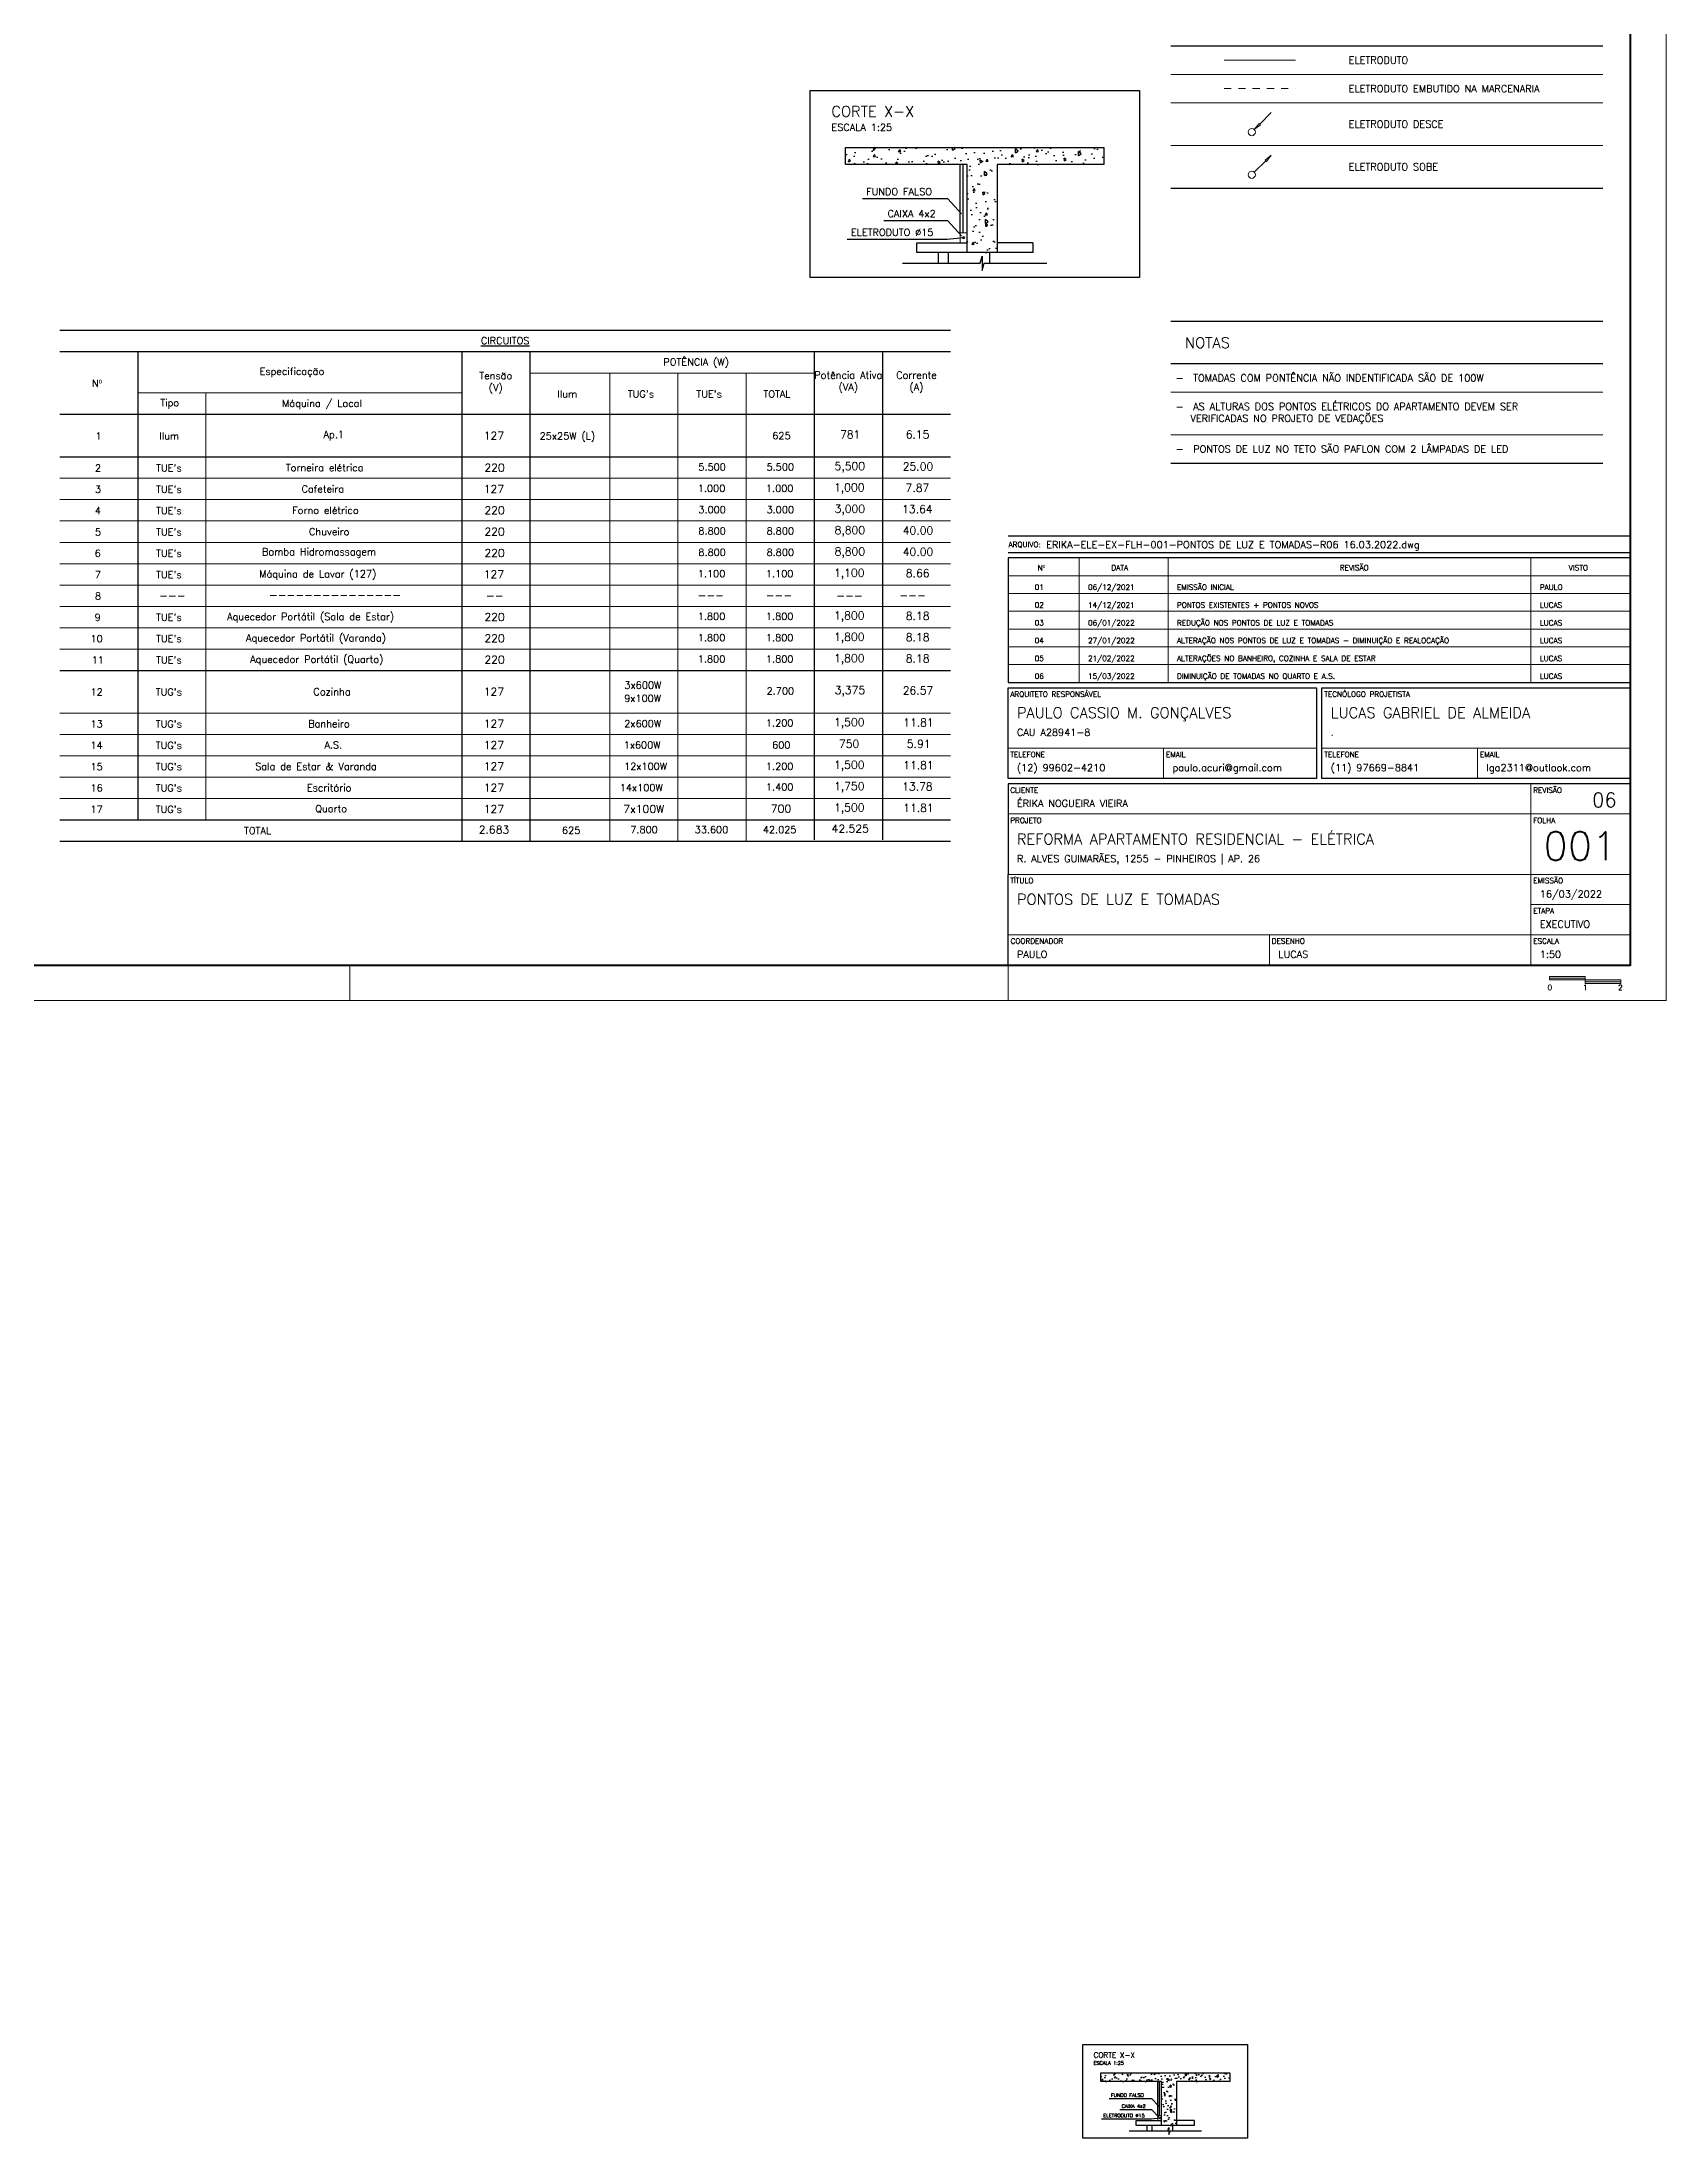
# Model space of a CAD drawing. Extents: x 0 to 175, y -16 to 63.
# Drawn here: x 19.22 to 42.05, y -15.99 to 13.48 of the extents above; entities that cross this region are included whole.
import ezdxf
from ezdxf.enums import TextEntityAlignment as Align

# ---------------------------------------------------------------- set-up
doc = ezdxf.new("R2010")
doc.units = 0
doc.header["$LTSCALE"] = 0.5
doc.header["$MEASUREMENT"] = 0
doc.linetypes.add('HIDDEN2', pattern=[0.1875, 0.125, -0.0625])
for name, color, linetype in [('02', 2, 'CONTINUOUS'), ('AUX00', 7, 'CONTINUOUS'), ('AUX01', 1, 'CONTINUOUS'), ('CARIMBO', 7, 'CONTINUOUS'), ('HATCH', 3, 'CONTINUOUS'), ('LOGO', 7, 'CONTINUOUS'), ('MARGEM', 1, 'CONTINUOUS')]:
    doc.layers.add(name, color=color, linetype=linetype)
for name, color, linetype, lineweight in [('CORTE', 4, 'CONTINUOUS', 30), ('COT01', 1, 'CONTINUOUS', 9), ('ELE01 - ELETROD', 40, 'CONTINUOUS', 20), ('ELV01 - CAIXA 4x2', 90, 'CONTINUOUS', 20), ('TXT01', 7, 'CONTINUOUS', 9), ('TXT02', 2, 'CONTINUOUS', 20), ('TXT05', 4, 'CONTINUOUS', 30), ('TXT07', 6, 'CONTINUOUS', 50)]:
    doc.layers.add(name, color=color, linetype=linetype, lineweight=lineweight)
doc.styles.add('ROMANS', font='romans.shx')
doc.styles.add('SANSSERIF', font='sanss___.ttf')
doc.styles.add('SIMPLEX', font='SIMPLEX')
doc.styles.get("Standard").update_dxf_attribs({"font": 'romans.shx'})

# ---------------------------------------------------------------- blocks, each defined once
blk = doc.blocks.new('MAR-A1')
at = {"layer": 'LOGO', "lineweight": 20}
h = blk.add_hatch(color=2, dxfattribs=at)
h.paths.add_polyline_path([(-1.273, -0.419), (-1.273, -0.369), (-2.273, -0.369), (-2.273, -0.419)])
h.paths.add_polyline_path([(-0.273, -0.469), (-0.273, -0.419), (-1.273, -0.419), (-1.273, -0.469)])
at = {"layer": 'LOGO', "color": 2, "lineweight": 20}
for p, q in [((-1.273, -0.319), (-2.273, -0.319)), ((-2.273, -0.319), (-2.273, -0.419)), ((-2.273, -0.369), (-1.273, -0.369)), ((-2.273, -0.419), (-1.273, -0.419)), ((-1.273, -0.419), (-1.273, -0.319)), ((-0.273, -0.419), (-1.273, -0.419)), ((-1.273, -0.419), (-1.273, -0.519)), ((-1.273, -0.469), (-0.273, -0.469)), ((-1.273, -0.519), (-0.273, -0.519)), ((-0.273, -0.519), (-0.273, -0.419))]:
    blk.add_line(p, q, dxfattribs=at)
at = {"layer": 'MARGEM', "color": 2, "lineweight": 20}
for p, q in [((-36, 0), (-36, -1)), ((-17.5, 0), (-17.5, -1))]:
    blk.add_line(p, q, dxfattribs=at)
blk.add_lwpolyline([(-83.1, 58.4), (-83.1, -1), (1, -1), (1, 58.4)], close=True, dxfattribs=at)
at = {"layer": 'MARGEM', "color": 6, "lineweight": 50}
blk.add_lwpolyline([(-80.6, 0), (0, 0), (0, 57.4), (-80.6, 57.4)], close=True, dxfattribs=at)
at = {"layer": 'LOGO', "color": 2, "lineweight": 20, "style": 'ROMANS'}
for s, p in [('0', (-2.333, -0.706)), ('1', (-1.339, -0.706)), ('2', (-0.35, -0.706))]:
    blk.add_text(s, height=0.15, dxfattribs=at).set_placement(p)
blk = doc.blocks.new('CARIMBO-1')
at = {"layer": 'TXT01', "lineweight": 9}
for p, q in [((-6.5, 5.725), (-6.5, 3.975)), ((-1.4, 3.975), (-1.4, 5.725)), ((-8.75, 5.225), (0, 5.225)), ((-8.75, 4.975), (0, 4.975)), ((-8.75, 4.725), (0, 4.725)), ((-8.75, 4.475), (0, 4.475)), ((-8.75, 4.225), (0, 4.225)), ((-8.75, 3.05), (-4.413, 3.05)), ((-4.338, 3.05), (0, 3.05)), ((-1.4, 2.55), (-1.4, 1.275)), ((-8.75, 2.125), (0, 2.125)), ((-1.4, 1.275), (-1.4, 0)), ((-1.4, 0.85), (0, 0.85)), ((-8.75, 0.425), (0, 0.425)), ((-5.075, 0.425), (-5.075, 0))]:
    blk.add_line(p, q, dxfattribs=at)
for points in [[(-6.563, 3.05), (-6.563, 2.625)], [(-2.15, 3.05), (-2.15, 2.625)], [(-8.75, 1.275), (0, 1.275)]]:
    blk.add_lwpolyline(points, dxfattribs=at)
at = {"layer": 'TXT02', "lineweight": 9}
for p, q in [((-7.75, 5.725), (-7.75, 3.975)), ((-8.75, 5.475), (0, 5.475))]:
    blk.add_line(p, q, dxfattribs=at)
at = {"layer": 'TXT05', "color": 4}
blk.add_line((-8.75, 6.035), (0, 6.035), dxfattribs=at)
for points in [[(-8.75, 5.8), (0, 5.8)], [(0, 1.275), (0, 2.55), (-8.75, 2.55), (-8.75, 1.275)], [(0, 1.275), (0, 0), (-8.75, 0), (-8.75, 1.275)]]:
    blk.add_lwpolyline(points, dxfattribs=at)
for points in [[(-8.75, 3.975), (0, 3.975), (0, 5.725), (-8.75, 5.725)], [(-8.75, 3.9), (-4.413, 3.9), (-4.413, 2.625), (-8.75, 2.625)], [(-4.338, 3.9), (0, 3.9), (0, 2.625), (-4.338, 2.625)]]:
    blk.add_lwpolyline(points, close=True, dxfattribs=at)
at = {"layer": 'LOGO', "color": 2, "lineweight": 20, "style": 'SANSSERIF'}
blk.add_text('.', height=0.1, dxfattribs=at).set_placement((-4.213, 3.222))
at = {"layer": 'LOGO', "color": 4, "lineweight": 30, "style": 'ROMANS', "flags": 8}
blk.add_attdef('NOME_CLIENTE', (-8.625, 2.225), '', height=0.1, dxfattribs=at)
at = {"layer": 'TXT02', "color": 2, "lineweight": 20, "style": 'ROMANS'}
for s, p in [('ARQUIVO:', (-8.742, 5.875)), ('Nº', (-8.333, 5.55)), ('DATA', (-7.297, 5.55)), ('REVISÃO', (-4.086, 5.55)), ('VISTO', (-0.868, 5.55)), ('REVISÃO', (-1.368, 2.422)), ('FOLHA', (-1.368, 1.997)), ('TÍTULO', (-8.718, 1.15)), ('EMISSÃO', (-1.368, 1.15)), ('ETAPA', (-1.368, 0.725)), ('COORDENADOR', (-8.714, 0.3)), ('DESENHO', (-5.043, 0.3)), ('ESCALA', (-1.368, 0.3))]:
    blk.add_text(s, height=0.075, dxfattribs=at).set_placement(p)
at = {"layer": 'TXT02', "style": 'ROMANS'}
for s, height, p in [('CAU A28941-8 ', 0.1, (-8.625, 3.222)), ('TELEFONE', 0.075, (-8.718, 2.922)), ('EMAIL', 0.075, (-6.53, 2.922)), ('TELEFONE', 0.075, (-4.305, 2.922)), ('EMAIL', 0.075, (-2.118, 2.922)), ('(12) 99602-4210 ', 0.1, (-8.625, 2.725)), ('paulo.acuri@gmail.com ', 0.1, (-6.438, 2.725)), ('(11) 97669-8841 ', 0.1, (-4.213, 2.725)), ('lga2311@outlook.com ', 0.1, (-2.025, 2.725)), ('CLIENTE', 0.075, (-8.718, 2.422)), ('PROJETO', 0.075, (-8.718, 1.997))]:
    blk.add_text(s, height=height, dxfattribs=at).set_placement(p)
at = {"layer": 'TXT02', "color": 2, "lineweight": 20, "style": 'ROMANS', "flags": 8}
for tag, p, height in [('ARQUIVO', (-8.213, 5.86), 0.1), ('R11', (-8.375, 5.275), 0.075), ('R12', (-7.625, 5.275), 0.075), ('R13', (-6.375, 5.275), 0.075), ('R14', (-1.275, 5.275), 0.075), ('R21', (-8.375, 5.025), 0.075), ('R22', (-7.625, 5.025), 0.075), ('R23', (-6.375, 5.025), 0.075), ('R24', (-1.275, 5.025), 0.075), ('R31', (-8.375, 4.775), 0.075), ('R32', (-7.625, 4.775), 0.075), ('R33', (-6.375, 4.775), 0.075), ('R34', (-1.275, 4.775), 0.075), ('R41', (-8.375, 4.525), 0.075), ('R42', (-7.625, 4.525), 0.075), ('R43', (-6.375, 4.525), 0.075), ('R44', (-1.275, 4.525), 0.075), ('R51', (-8.375, 4.275), 0.075), ('R52', (-7.625, 4.275), 0.075), ('R53', (-6.375, 4.275), 0.075), ('R54', (-1.275, 4.275), 0.075), ('R61', (-8.375, 4.025), 0.075), ('R62', (-7.625, 4.025), 0.075), ('R63', (-6.375, 4.025), 0.075), ('R64', (-1.275, 4.025), 0.075), ('DATA', (-1.275, 0.95), 0.1), ('ETAPA', (-1.275, 0.525), 0.1), ('COORDENADOR', (-8.625, 0.1), 0.1), ('DESENHISTA', (-4.95, 0.1), 0.1), ('ESCALA', (-1.275, 0.1), 0.1)]:
    blk.add_attdef(tag, p, '', height=height, dxfattribs=at)
at = {"layer": 'TXT02', "style": 'ROMANS', "flags": 8}
blk.add_attdef('ENDEREÇO', (-8.625, 1.447), '', height=0.1, dxfattribs=at)
at = {"layer": 'TXT05', "color": 4, "style": 'ROMANS'}
for s, p in [('ARQUITETO RESPONSÁVEL', (-8.718, 3.772)), ('TECNÓLOGO PROJETISTA', (-4.305, 3.772))]:
    blk.add_text(s, height=0.075, dxfattribs=at).set_placement(p)
at = {"layer": 'TXT05', "color": 4, "style": 'ROMANS', "flags": 8}
blk.add_attdef('REV', text='', height=0.2, dxfattribs=at).set_placement((-0.196, 2.222), align=Align.RIGHT)
at = {"layer": 'TXT05', "style": 'ROMANS', "flags": 8}
blk.add_attdef('NOME_PROJETO', (-8.625, 1.697), '', height=0.15, dxfattribs=at)
at = {"layer": 'TXT07', "style": 'ROMANS'}
for s, p in [('PAULO CASSIO M. GONÇALVES', (-8.625, 3.472)), ('LUCAS GABRIEL DE ALMEIDA', (-4.213, 3.472))]:
    blk.add_text(s, height=0.15, dxfattribs=at).set_placement(p)
at = {"layer": 'TXT07', "style": 'ROMANS', "flags": 8}
blk.add_attdef('Nº', text='', height=0.4, dxfattribs=at).set_placement((-0.196, 1.475), align=Align.RIGHT)
for tag, p in [('TÍTULO_LINHA_1', (-8.625, 0.85)), ('TÍTULO_LINHA_2', (-8.625, 0.6))]:
    blk.add_attdef(tag, p, '', height=0.15, dxfattribs=at)

msp = doc.modelspace()

# ---------------------------------------------------------------- hatches: boundary and pattern name
at = {"layer": 'HATCH'}
h = msp.add_hatch(dxfattribs=at)
h.set_pattern_fill('AR-CONC', color=256, scale=0.05, angle=45, style=0)
h.set_pattern_definition([(95, (31.7091, 351.39542), (0.275776, 0.23140354), [0.0375, -0.4125]), (40, (31.7091, 351.39542), (-0.3149961, 0.21688407), [0.03, -0.33]), (145.45144, (31.73207, 351.4147), (-0.03922008, 0.4482876), [0.0318701, -0.35057106]), (91.1842, (31.6384, 351.46613), (0.4358467, 0.3188069), [0.05625, -0.61875]), (141.63564, (31.6747, 351.4927), (-0.01395, 0.6748558), [0.0478052, -0.5258569]), (36.18416, (31.6384, 351.46613), (-0.01395, 0.6748558), [0.045, -0.495]), (66, (31.6914, 351.4838), (0.35338579, 0.06869124), [0.0375, -0.4125]), (11, (31.6914, 351.4838), (-0.1703543, 0.3424042), [0.03, -0.33]), (116.45144, (31.72086, 351.48953), (0.1830315, 0.41109545), [0.0318701, -0.35057106]), (82.5, (31.70909, 351.39542), (-0.113396593, 0.12199491), [0, -0.326, 0, -0.335, 0, -0.33125]), (52.5, (31.70909, 351.39542), (-0.04643647, 0.232454725), [0, -0.191, 0, -0.3185, 0, -0.12625]), (12.5, (31.63025, 351.31658), (0.196709084, 0.18076038), [0, -0.125, 0, -0.39, 0, -0.5175]), (2.5, (31.5949, 351.28122), (0.17079499, 0.2415799), [0, -0.1625, 0, -0.259, 0, -0.3675])])
h.paths.add_polyline_path([(32.2277, 10.5172), (32.2277, 11.7572), (30.5177, 11.7572), (30.5177, 11.9972), (34.1477, 11.9972), (34.1477, 11.7572), (32.6477, 11.7572), (32.6477, 10.5172)])
h = msp.add_hatch(dxfattribs=at)
h.set_pattern_fill('AR-CONC', color=256, scale=0.025, angle=45, style=0)
h.set_pattern_definition([(95, (34.69855, 154.62126), (0.137888, 0.11570177), [0.01875, -0.20625]), (40, (34.69855, 154.62126), (-0.15749804, 0.10844204), [0.015, -0.165]), (145.45144, (34.71005, 154.6309), (-0.01961004, 0.2241438), [0.01593505, -0.17528553]), (91.1842, (34.6632, 154.65662), (0.21792335, 0.15940344), [0.028125, -0.309375]), (141.63564, (34.68136, 154.6699), (-0.006975, 0.3374279), [0.0239026, -0.26292844]), (36.18416, (34.6632, 154.65662), (-0.006975, 0.3374279), [0.0225, -0.2475]), (66, (34.68972, 154.66546), (0.17669289, 0.03434562), [0.01875, -0.20625]), (11, (34.68972, 154.66546), (-0.08517715, 0.1712021), [0.015, -0.165]), (116.45144, (34.70444, 154.66832), (0.09151574, 0.20554773), [0.01593505, -0.17528553]), (82.5, (34.698554, 154.621265), (-0.056698296, 0.060997454), [0, -0.163, 0, -0.1675, 0, -0.165625]), (52.5, (34.69855, 154.621265), (-0.023218236, 0.116227362), [0, -0.0955, 0, -0.15925, 0, -0.063125]), (12.5, (34.65913, 154.581843), (0.098354542, 0.09038019), [0, -0.0625, 0, -0.195, 0, -0.25875]), (2.5, (34.64146, 154.56417), (0.085397496, 0.12078995), [0, -0.08125, 0, -0.1295, 0, -0.18375])])
h.paths.add_polyline_path([(34.9579, -15.8178), (34.9579, -15.1978), (34.1029, -15.1978), (34.1029, -15.0778), (35.9179, -15.0778), (35.9179, -15.1978), (35.1679, -15.1978), (35.1679, -15.8178)])

# ---------------------------------------------------------------- linework, layer by layer
at = {"layer": '02'}
for points in [[(32.1277, 10.7972), (32.1277, 11.7572)], [(32.1677, 10.7972), (32.1677, 11.7572)], [(32.2277, 10.5172), (31.5177, 10.5172), (31.5177, 10.6572)], [(31.5177, 10.6572), (32.2277, 10.6572)], [(33.1477, 10.6572), (32.6477, 10.6572)], [(33.1477, 10.6572), (33.1477, 10.5172)], [(31.8177, 10.5172), (31.8177, 10.3672)], [(31.9577, 10.5172), (31.9577, 10.3672)], [(32.5377, 10.5172), (32.5377, 10.3672)], [(33.1477, 10.5172), (32.6477, 10.5172)], [(34.9079, -15.6778), (34.9079, -15.1978)], [(34.9279, -15.6778), (34.9279, -15.1978)], [(34.9579, -15.8178), (34.6029, -15.8178), (34.6029, -15.7478)], [(34.6029, -15.7478), (34.9579, -15.7478)], [(34.7529, -15.8178), (34.7529, -15.8928)], [(34.8229, -15.8178), (34.8229, -15.8928)], [(35.1129, -15.8178), (35.1129, -15.8928)], [(35.4179, -15.7478), (35.1679, -15.7478)], [(35.4179, -15.8178), (35.1679, -15.8178)], [(35.4179, -15.7478), (35.4179, -15.8178)]]:
    msp.add_lwpolyline(points, dxfattribs=at)
at = {"layer": 'AUX00', "linetype": 'Continuous'}
for points in [[(30.0177, 12.7972), (34.6477, 12.7972), (34.6477, 10.1672), (30.0177, 10.1672)], [(33.8529, -14.6778), (36.1679, -14.6778), (36.1679, -15.9928), (33.8529, -15.9928)]]:
    msp.add_lwpolyline(points, close=True, dxfattribs=at)
at = {"layer": 'AUX01'}
for points in [[(32.1485, 11.0609), (31.9556, 11.273), (30.7556, 11.273)], [(32.1485, 10.7528), (31.9556, 10.9649), (31.0562, 10.9649)], [(32.1777, 10.7272), (31.9437, 10.7013), (30.5411, 10.7013)], [(31.3177, 10.3672), (32.4082, 10.3672), (32.4377, 10.4672), (32.4377, 10.2672), (32.4672, 10.3672), (33.3477, 10.3672)], [(34.9183, -15.546), (34.8218, -15.4399), (34.2218, -15.4399)], [(34.9183, -15.7), (34.8218, -15.594), (34.3721, -15.594)], [(34.9329, -15.7128), (34.8158, -15.7258), (34.1146, -15.7258)], [(34.5029, -15.8928), (35.0481, -15.8928), (35.0629, -15.8428), (35.0629, -15.9428), (35.0776, -15.8928), (35.5179, -15.8928)]]:
    msp.add_lwpolyline(points, dxfattribs=at)
at = {"layer": 'CORTE'}
for points in [[(32.2277, 10.5172), (32.2277, 11.7572), (30.5177, 11.7572), (30.5177, 11.9972), (34.1477, 11.9972), (34.1477, 11.7572), (32.6477, 11.7572), (32.6477, 10.5172)], [(34.9579, -15.8178), (34.9579, -15.1978), (34.1029, -15.1978), (34.1029, -15.0778), (35.9179, -15.0778), (35.9179, -15.1978), (35.1679, -15.1978), (35.1679, -15.8178)]]:
    msp.add_lwpolyline(points, close=True, dxfattribs=at)
at = {"layer": 'ELE01 - ELETROD'}
msp.add_line((35.839, 13.2236), (36.839, 13.2236), dxfattribs=at)
at = {"layer": 'ELE01 - ELETROD', "linetype": 'HIDDEN2'}
msp.add_line((35.839, 12.8236), (36.839, 12.8236), dxfattribs=at)
at = {"layer": 'ELE01 - ELETROD'}
for centre, radius in [((36.227, 12.2116), 0.05), ((36.227, 11.6116), 0.05), ((32.1777, 10.7272), 0.015), ((34.9329, -15.7128), 0.0075)]:
    msp.add_circle(centre, radius, dxfattribs=at)
at = {"layer": 'ELV01 - CAIXA 4x2'}
for points in [[(32.1277, 10.6572), (32.2277, 10.6572), (32.2277, 10.7972), (32.1277, 10.7972)], [(34.9079, -15.7478), (34.9579, -15.7478), (34.9579, -15.6778), (34.9079, -15.6778)]]:
    msp.add_lwpolyline(points, close=True, dxfattribs=at)
at = {"layer": 'TXT01'}
for p, q in [((35.089, 13.0236), (41.1621, 13.0236)), ((35.089, 12.6236), (41.1621, 12.6236)), ((35.089, 12.0236), (41.1621, 12.0236)), ((27.2032, 8.8238), (27.2032, 2.2438)), ((28.161, 8.8238), (28.161, 2.2438)), ((35.089, 8.556), (41.1621, 8.556)), ((21.5249, 8.5438), (21.5249, 2.5438)), ((35.089, 7.956), (41.1621, 7.956)), ((19.4704, 7.3438), (31.9921, 7.3438)), ((19.4704, 7.0438), (31.9921, 7.0438)), ((19.4704, 6.7438), (31.9921, 6.7438)), ((19.4704, 6.4438), (31.9921, 6.4438)), ((19.4704, 6.1438), (31.9921, 6.1438)), ((19.4704, 5.8438), (31.9921, 5.8438)), ((19.4704, 5.5438), (31.9921, 5.5438)), ((19.4704, 5.2438), (31.9921, 5.2438)), ((19.4704, 4.9438), (31.9921, 4.9438)), ((19.4704, 4.0438), (31.9921, 4.0438)), ((19.4704, 3.7438), (31.9921, 3.7438)), ((19.4704, 3.4438), (31.9921, 3.4438)), ((19.4704, 3.1438), (31.9921, 3.1438)), ((19.4704, 2.8438), (31.9921, 2.8438))]:
    msp.add_line(p, q, dxfattribs=at)
at = {"layer": 'TXT02'}
for p, q in [((26.0787, 8.8238), (30.0765, 8.8238)), ((29.1187, 8.8238), (29.1187, 2.2438)), ((20.5671, 8.5438), (25.121, 8.5438))]:
    msp.add_line(p, q, dxfattribs=at)
for points in [[(36.3392, 12.3238), (36.501, 12.4856)], [(36.2623, 12.247), (36.3289, 12.3341)], [(36.2623, 12.247), (36.3495, 12.3135)], [(36.3289, 12.3341), (36.3495, 12.3135)], [(36.4242, 11.8088), (36.2623, 11.647)], [(36.501, 11.8856), (36.4139, 11.8191)], [(36.4139, 11.8191), (36.4344, 11.7985)], [(36.501, 11.8856), (36.4344, 11.7985)]]:
    msp.add_lwpolyline(points, dxfattribs=at)
at = {"layer": 'TXT05'}
for p, q in [((35.089, 13.4236), (41.1621, 13.4236)), ((35.089, 11.4236), (41.1621, 11.4236)), ((35.089, 9.5531), (41.1621, 9.5531)), ((19.4704, 9.4286), (31.9921, 9.4286)), ((19.4704, 9.1286), (31.9921, 9.1286)), ((20.5671, 9.1286), (20.5671, 2.5438)), ((25.121, 9.1286), (25.121, 2.2438)), ((26.0787, 9.1286), (26.0787, 2.2438)), ((30.0765, 9.1286), (30.0765, 2.2605)), ((31.0343, 9.1286), (31.0343, 2.2605)), ((31.0343, 9.1286), (31.0343, 2.2605)), ((35.089, 8.956), (41.1621, 8.956)), ((19.4704, 8.2438), (31.9921, 8.2438)), ((19.4704, 7.6438), (31.9921, 7.6438)), ((35.089, 7.556), (41.1621, 7.556)), ((19.4704, 4.6438), (31.9921, 4.6438)), ((19.4704, 2.5438), (31.9921, 2.5438)), ((19.4704, 2.2438), (31.9921, 2.2438))]:
    msp.add_line(p, q, dxfattribs=at)

# ---------------------------------------------------------------- block references
at = {"layer": 'CARIMBO'}
ref = msp.add_blockref('CARIMBO-1', (41.55, 0.5), dxfattribs=dict(at, zscale=1000))
ref.add_attrib('DESENHISTA', 'LUCAS', (36.6, 0.6), dxfattribs={"layer": 'TXT02', "color": 2, "lineweight": 20, "height": 0.1, "style": 'ROMANS'})
ref.add_attrib('ESCALA', '1:50', (40.275, 0.6), dxfattribs={"layer": 'TXT02', "color": 2, "lineweight": 20, "height": 0.1, "style": 'ROMANS'})
ref.add_attrib('TÍTULO_LINHA_1', 'PONTOS DE LUZ E TOMADAS', (32.925, 1.35), dxfattribs={"layer": 'TXT07', "height": 0.15, "style": 'ROMANS'})
ref.add_attrib('REV', '06', dxfattribs={"layer": 'TXT05', "color": 4, "height": 0.2, "style": 'ROMANS'}).set_placement((41.3544, 2.722), align=Align.RIGHT)
ref.add_attrib('DATA', '16/03/2022', (40.275, 1.45), dxfattribs={"layer": 'TXT02', "color": 2, "lineweight": 20, "height": 0.1, "style": 'ROMANS'})
ref.add_attrib('ETAPA', 'EXECUTIVO', (40.275, 1.025), dxfattribs={"layer": 'TXT02', "color": 2, "lineweight": 20, "height": 0.1, "style": 'ROMANS'})
ref.add_attrib('Nº', '001', dxfattribs={"layer": 'TXT07', "height": 0.4, "style": 'ROMANS'}).set_placement((41.3544, 1.975), align=Align.RIGHT)
ref.add_attrib('ARQUIVO', 'ERIKA-ELE-EX-FLH-001-PONTOS DE LUZ E TOMADAS-R06 16.03.2022.dwg', (33.3366, 6.3604), dxfattribs={"layer": 'TXT02', "color": 2, "lineweight": 20, "height": 0.1, "style": 'ROMANS'})
ref.add_attrib('R11', '01', (33.175, 5.775), dxfattribs={"layer": 'TXT02', "color": 2, "lineweight": 20, "height": 0.075, "style": 'ROMANS'})
ref.add_attrib('R21', '02', (33.175, 5.525), dxfattribs={"layer": 'TXT02', "color": 2, "lineweight": 20, "height": 0.075, "style": 'ROMANS'})
ref.add_attrib('R13', 'EMISSÃO INICIAL', (35.175, 5.775), dxfattribs={"layer": 'TXT02', "color": 2, "lineweight": 20, "height": 0.075, "style": 'ROMANS'})
ref.add_attrib('R12', '06/12/2021', (33.925, 5.775), dxfattribs={"layer": 'TXT02', "color": 2, "lineweight": 20, "height": 0.075, "style": 'ROMANS'})
ref.add_attrib('R22', '14/12/2021', (33.925, 5.525), dxfattribs={"layer": 'TXT02', "color": 2, "lineweight": 20, "height": 0.075, "style": 'ROMANS'})
ref.add_attrib('R23', 'PONTOS EXISTENTES + PONTOS NOVOS', (35.175, 5.525), dxfattribs={"layer": 'TXT02', "color": 2, "lineweight": 20, "height": 0.075, "style": 'ROMANS'})
ref.add_attrib('R31', '03', (33.175, 5.275), dxfattribs={"layer": 'TXT02', "color": 2, "lineweight": 20, "height": 0.075, "style": 'ROMANS'})
ref.add_attrib('R41', '04', (33.175, 5.025), dxfattribs={"layer": 'TXT02', "color": 2, "lineweight": 20, "height": 0.075, "style": 'ROMANS'})
ref.add_attrib('R51', '05', (33.175, 4.775), dxfattribs={"layer": 'TXT02', "color": 2, "lineweight": 20, "height": 0.075, "style": 'ROMANS'})
ref.add_attrib('R32', '06/01/2022', (33.925, 5.275), dxfattribs={"layer": 'TXT02', "color": 2, "lineweight": 20, "height": 0.075, "style": 'ROMANS'})
ref.add_attrib('R33', 'REDUÇÃO NOS PONTOS DE LUZ E TOMADAS', (35.175, 5.275), dxfattribs={"layer": 'TXT02', "color": 2, "lineweight": 20, "height": 0.075, "style": 'ROMANS'})
ref.add_attrib('R42', '27/01/2022', (33.925, 5.025), dxfattribs={"layer": 'TXT02', "color": 2, "lineweight": 20, "height": 0.075, "style": 'ROMANS'})
ref.add_attrib('R43', 'ALTERAÇÃO NOS PONTOS DE LUZ E TOMADAS - DIMINUIÇÃO E REALOCAÇÃO', (35.175, 5.025), dxfattribs={"layer": 'TXT02', "color": 2, "lineweight": 20, "height": 0.075, "style": 'ROMANS'})
ref.add_attrib('R52', '21/02/2022', (33.925, 4.775), dxfattribs={"layer": 'TXT02', "color": 2, "lineweight": 20, "height": 0.075, "style": 'ROMANS'})
ref.add_attrib('R53', 'ALTERAÇÕES NO BANHEIRO, COZINHA E SALA DE ESTAR', (35.175, 4.775), dxfattribs={"layer": 'TXT02', "color": 2, "lineweight": 20, "height": 0.075, "style": 'ROMANS'})
ref.add_attrib('R14', 'PAULO', (40.275, 5.775), dxfattribs={"layer": 'TXT02', "color": 2, "lineweight": 20, "height": 0.075, "style": 'ROMANS'})
ref.add_attrib('R24', 'LUCAS', (40.275, 5.525), dxfattribs={"layer": 'TXT02', "color": 2, "lineweight": 20, "height": 0.075, "style": 'ROMANS'})
ref.add_attrib('R34', 'LUCAS', (40.275, 5.275), dxfattribs={"layer": 'TXT02', "color": 2, "lineweight": 20, "height": 0.075, "style": 'ROMANS'})
ref.add_attrib('R44', 'LUCAS', (40.275, 5.025), dxfattribs={"layer": 'TXT02', "color": 2, "lineweight": 20, "height": 0.075, "style": 'ROMANS'})
ref.add_attrib('R54', 'LUCAS', (40.275, 4.775), dxfattribs={"layer": 'TXT02', "color": 2, "lineweight": 20, "height": 0.075, "style": 'ROMANS'})
ref.add_attrib('COORDENADOR', 'PAULO', (32.925, 0.6), dxfattribs={"layer": 'TXT02', "color": 2, "lineweight": 20, "height": 0.1, "style": 'ROMANS'})
ref.add_attrib('NOME_CLIENTE', 'ÉRIKA NOGUEIRA VIEIRA', (32.925, 2.725), dxfattribs={"layer": 'LOGO', "color": 4, "lineweight": 30, "height": 0.1, "style": 'ROMANS'})
ref.add_attrib('NOME_PROJETO', 'REFORMA APARTAMENTO RESIDENCIAL - ELÉTRICA', (32.925, 2.197), dxfattribs={"layer": 'TXT05', "height": 0.15, "style": 'ROMANS'})
ref.add_attrib('ENDEREÇO', 'R. ALVES GUIMARÃES, 1255 - PINHEIROS | AP. 26', (32.925, 1.947), dxfattribs={"layer": 'TXT02', "height": 0.1, "style": 'ROMANS'})
ref.add_attrib('R61', '06', (33.175, 4.525), dxfattribs={"layer": 'TXT02', "color": 2, "lineweight": 20, "height": 0.075, "style": 'ROMANS'})
ref.add_attrib('R62', '15/03/2022', (33.925, 4.525), dxfattribs={"layer": 'TXT02', "color": 2, "lineweight": 20, "height": 0.075, "style": 'ROMANS'})
ref.add_attrib('R63', 'DIMINUIÇÃO DE TOMADAS NO QUARTO E A.S.', (35.175, 4.525), dxfattribs={"layer": 'TXT02', "color": 2, "lineweight": 20, "height": 0.075, "style": 'ROMANS'})
ref.add_attrib('R64', 'LUCAS', (40.275, 4.525), dxfattribs={"layer": 'TXT02', "color": 2, "lineweight": 20, "height": 0.075, "style": 'ROMANS'})
at = {"layer": 'COT01', "xscale": 0.5, "yscale": 0.5, "zscale": 0.5}
msp.add_blockref('MAR-A1', (41.55, 0.5), dxfattribs=at)

# ---------------------------------------------------------------- texts
at = {"layer": 'TXT02'}
for s, height, style, p in [('ESCALA 1:25', 0.1, 'SIMPLEX', (30.3177, 12.2283)), ('FUNDO FALSO', 0.1, 'ROMANS', (30.8056, 11.323)), ('CAIXA 4x2', 0.1, 'ROMANS', (31.1062, 11.0149)), ('ELETRODUTO %%C15', 0.1, 'ROMANS', (30.5911, 10.7513)), ('ESCALA 1:25', 0.05, 'SIMPLEX', (34.0029, -14.9623)), ('FUNDO FALSO', 0.05, 'ROMANS', (34.2468, -15.4149)), ('CAIXA 4x2', 0.05, 'ROMANS', (34.3971, -15.569)), ('ELETRODUTO %%C15', 0.05, 'ROMANS', (34.1396, -15.7008))]:
    msp.add_text(s, height=height, dxfattribs=dict(at, style=style)).set_placement(p)
for s, height, p in [('Especificação', 0.1, (22.2805, 8.7991)), ('POTÊNCIA (W)', 0.1, (27.956, 8.9288)), ('Nº', 0.1, (19.9248, 8.6306)), ('Ilum', 0.1, (26.4661, 8.4787)), ("TUG's", 0.1, (27.4557, 8.4787)), ("TUE's", 0.1, (28.4187, 8.4787)), ('TOTAL', 0.1, (29.3614, 8.4787)), ('Tipo', 0.1, (20.8836, 8.3562)), ('Máquina / Local', 0.1, (22.5958, 8.3475)), ('1', 0.1, (19.9728, 7.8882)), ('Ilum', 0.1, (20.8711, 7.8887)), ('127', 0.11111, (25.4308, 7.8887)), ('25x25W (L)', 0.1, (26.217, 7.8887)), ('625', 0.1, (29.4869, 7.8931)), ('781', 0.11111, (30.4389, 7.9049)), ('6.15', 0.11111, (31.3614, 7.9049)), ('2', 0.1, (19.9666, 7.4387)), ("TUE's", 0.1, (20.8248, 7.4387)), ('Torneira elétrica', 0.1, (22.6483, 7.4425)), ('220', 0.11111, (25.4401, 7.4387)), ('5.500', 0.1, (28.4482, 7.4534)), ('5.500', 0.1, (29.406, 7.4534)), ('5,500', 0.11111, (30.3619, 7.46)), ('25.00', 0.11111, (31.3205, 7.4549)), ('3', 0.1, (19.9652, 7.1387)), ("TUE's", 0.1, (20.8248, 7.1387)), ('Cafeteira', 0.1, (22.8692, 7.1425)), ('127', 0.11111, (25.4308, 7.1387)), ('1.000', 0.1, (28.4402, 7.1534)), ('1.000', 0.1, (29.3979, 7.1534)), ('1,000', 0.11111, (30.354, 7.16)), ('7.87', 0.11111, (31.3597, 7.1549)), ('4', 0.1, (19.9638, 6.8382)), ("TUE's", 0.1, (20.8248, 6.8387)), ('Forno elétrico', 0.1, (22.7388, 6.8425)), ('220', 0.11111, (25.4401, 6.8387)), ('3.000', 0.1, (28.4482, 6.8534)), ('3.000', 0.1, (29.406, 6.8534)), ('3,000', 0.11111, (30.3623, 6.86)), ('13.64', 0.11111, (31.3114, 6.8549)), ('5', 0.1, (19.9652, 6.5387)), ("TUE's", 0.1, (20.8248, 6.5387)), ('Chuveiro', 0.1, (22.9736, 6.5425)), ('220', 0.11111, (25.4401, 6.5387)), ('8.800', 0.1, (28.4483, 6.5534)), ('8.800', 0.1, (29.4061, 6.5534)), ('8,800', 0.11111, (30.3624, 6.56)), ('40.00', 0.11111, (31.3208, 6.5549)), ('6', 0.1, (19.9626, 6.2387)), ("TUE's", 0.1, (20.8248, 6.2387)), ('Bomba Hidromassagem', 0.1, (22.3142, 6.2608)), ('220', 0.11111, (25.4401, 6.2387)), ('8.800', 0.1, (28.4483, 6.2534)), ('8.800', 0.1, (29.4061, 6.2534)), ('8,800', 0.11111, (30.3624, 6.26)), ('40.00', 0.11111, (31.3208, 6.2549)), ('7', 0.1, (19.9642, 5.9383)), ("TUE's", 0.1, (20.8248, 5.9387)), ('Máquina de Lavar (127)', 0.1, (22.2739, 5.9506)), ('127', 0.11111, (25.4308, 5.9387)), ('1.100', 0.1, (28.4402, 5.9534)), ('1.100', 0.1, (29.3979, 5.9534)), ('1,100', 0.11111, (30.354, 5.96)), ('8.66', 0.11111, (31.364, 5.9549)), ('8', 0.1, (19.9652, 5.6387)), ('---', 0.11111, (20.8671, 5.6401)), ('---------------', 0.111111, (22.4108, 5.65)), ('--', 0.11111, (25.4608, 5.6387)), ('---', 0.11111, (28.4364, 5.6438)), ('---', 0.11111, (29.3942, 5.6438)), ('---', 0.11111, (30.3862, 5.6387)), ('---', 0.11111, (31.273, 5.6438)), ('9', 0.1, (19.9626, 5.3387)), ("TUE's", 0.1, (20.8248, 5.3387)), ('Aquecedor Portátil (Sala de Estar)', 0.1, (21.8225, 5.3506)), ('220', 0.11111, (25.4401, 5.3387)), ('1.800', 0.1, (28.4402, 5.3534)), ('1.800', 0.1, (29.3979, 5.3534)), ('1,800', 0.11111, (30.354, 5.36)), ('8.18', 0.11111, (31.3632, 5.3549)), ('10', 0.1, (19.9036, 5.0387)), ("TUE's", 0.1, (20.8248, 5.0387)), ('Aquecedor Portátil (Varanda)', 0.1, (22.0887, 5.0506)), ('220', 0.11111, (25.4401, 5.0387)), ('1.800', 0.1, (28.4402, 5.0534)), ('1.800', 0.1, (29.3979, 5.0534)), ('1,800', 0.11111, (30.354, 5.06)), ('8.18', 0.11111, (31.3632, 5.0549)), ('11', 0.1, (19.9193, 4.7382)), ("TUE's", 0.1, (20.8248, 4.7387)), ('Aquecedor Portátil (Quarto)', 0.1, (22.1475, 4.7506)), ('220', 0.11111, (25.4401, 4.7387)), ('1.800', 0.1, (28.4402, 4.7534)), ('1.800', 0.1, (29.3979, 4.7534)), ('1,800', 0.11111, (30.354, 4.76)), ('8.18', 0.11111, (31.3632, 4.7549)), ('3x600W', 0.1, (27.4081, 4.3856)), ('3,375', 0.11111, (30.3632, 4.31)), ('12', 0.1, (19.9042, 4.2887)), ("TUG's", 0.1, (20.8196, 4.2887)), ('Cozinha', 0.1, (23.0362, 4.2925)), ('127', 0.11111, (25.4308, 4.2887)), ('9x100W', 0.1, (27.4055, 4.2005)), ('2.700', 0.1, (29.4069, 4.3034)), ('26.57', 0.11111, (31.3201, 4.3049)), ('13', 0.1, (19.9036, 3.8387)), ("TUG's", 0.1, (20.8196, 3.8387)), ('Banheiro', 0.1, (22.9631, 3.8425)), ('127', 0.11111, (25.4308, 3.8387)), ('2x600W', 0.1, (27.4064, 3.8431)), ('1.200', 0.1, (29.3979, 3.8534)), ('1,500', 0.11111, (30.354, 3.86)), ('11.81', 0.11111, (31.327, 3.8549)), ('14', 0.1, (19.9036, 3.5387)), ("TUG's", 0.1, (20.8196, 3.5387)), ('A.S.', 0.1, (23.1927, 3.5429)), ('127', 0.11111, (25.4308, 3.5387)), ('1x600W', 0.1, (27.3975, 3.5431)), ('600', 0.1, (29.4843, 3.5431)), ('750', 0.11111, (30.4238, 3.5549)), ('5.91', 0.11111, (31.3777, 3.5549)), ('15', 0.1, (19.9036, 3.2387)), ("TUG's", 0.1, (20.8196, 3.2387)), ('Sala de Estar & Varanda', 0.1, (22.2178, 3.2426)), ('127', 0.11111, (25.4308, 3.2387)), ('12x100W', 0.1, (27.403, 3.2431)), ('1.200', 0.1, (29.3979, 3.2431)), ('1,500', 0.11111, (30.354, 3.26)), ('11.81', 0.11111, (31.327, 3.2549)), ('16', 0.1, (19.9036, 2.9387)), ("TUG's", 0.1, (20.8196, 2.9387)), ('Escritório', 0.1, (22.9451, 2.9425)), ('127', 0.11111, (25.4308, 2.9387)), ('14x100W', 0.1, (27.344, 2.9431)), ('1.400', 0.1, (29.3979, 2.9534)), ('1,750', 0.11111, (30.354, 2.96)), ('13.78', 0.11111, (31.312, 2.9549)), ('17', 0.1, (19.9032, 2.6383)), ("TUG's", 0.1, (20.8196, 2.6387)), ('Quarto', 0.1, (23.0623, 2.6478)), ('127', 0.11111, (25.4308, 2.6387)), ('7x100W', 0.11111, (27.3918, 2.6382)), ('700', 0.11111, (29.4663, 2.6433)), ('1,500', 0.11111, (30.354, 2.66)), ('11.81', 0.11111, (31.327, 2.6549))]:
    msp.add_text(s, height=height, dxfattribs=at).set_placement(p)
msp.add_text('Ap.1', height=0.1, dxfattribs=at).set_placement((23.3229, 7.9438), align=Align.MIDDLE)
at = {"layer": 'TXT02', "lineweight": 20, "char_height": 0.1, "width": 3.073089, "attachment_point": 4}
for s, insert in [('ELETRODUTO', (37.589, 13.2236)), ('ELETRODUTO EMBUTIDO NA MARCENARIA', (37.589, 12.8236)), ('ELETRODUTO DESCE', (37.589, 12.3236)), ('ELETRODUTO SOBE', (37.589, 11.7236))]:
    msp.add_mtext(s, dxfattribs=dict(at, insert=insert))
at = {"layer": 'TXT02', "char_height": 0.1, "attachment_point": 5}
for s, width, heights, insert in [('Potência Ativa \\P(VA)', 0.987109, [0.5707], (30.5554, 8.6945)), ('Corrente \\P(A)', 0.987109, [0.5707], (31.5132, 8.6945)), ('Tensão\\P(V)', 0.941507, [0.8849], (25.5999, 8.6862))]:
    msp.add_mtext_dynamic_manual_height_columns(s, width=width, gutter_width=0.75, heights=heights, dxfattribs=dict(at, insert=insert))
at = {"layer": 'TXT02', "char_height": 0.1, "attachment_point": 4}
for s, insert, width in [('{\\W0.999999; }-{\\W1.95238; }TOMADAS COM PONTÊNCIA NÃO INDENTIFICADA SÃO DE 100W', (35.089, 8.756), 6.014099), ('{\\W0.999999; }-{\\W1.95238; }AS ALTURAS DOS PONTOS ELÉTRICOS DO APARTAMENTO DEVEM SER \\P{\\W4; }VERIFICADAS NO PROJETO DE VEDAÇÕES', (35.089, 8.256), 6.073089), ('{\\W0.999999; }-{\\W1.95238; }PONTOS DE LUZ NO TETO SÃO PAFLON COM 2 LÂMPADAS DE LED', (35.089, 7.756), 6.014099)]:
    msp.add_mtext(s, dxfattribs=dict(at, insert=insert, width=width))
at = {"layer": 'TXT05', "style": 'SIMPLEX'}
for s, height, p in [('CORTE X-X', 0.15, (30.3177, 12.4283)), ('NOTAS', 0.15, (35.289, 9.1755)), ('CORTE X-X', 0.075, (34.0029, -14.8623))]:
    msp.add_text(s, height=height, dxfattribs=at).set_placement(p)
at = {"layer": 'TXT05'}
for s, height, p in [('TOTAL', 0.1, (22.0602, 2.3387)), ('2.683', 0.11111, (25.3602, 2.3488)), ('625', 0.1, (26.5307, 2.343)), ('7.800', 0.1, (27.491, 2.3531)), ('33.600', 0.1, (28.396, 2.3531)), ('42.025', 0.1, (29.3545, 2.3531)), ('42.525', 0.11111, (30.3202, 2.3627))]:
    msp.add_text(s, height=height, dxfattribs=at).set_placement(p)
at = {"layer": 'TXT05', "insert": (25.7312, 9.2786), "char_height": 0.1, "width": 12.521667, "attachment_point": 5}
msp.add_mtext('{\\LCIRCUITOS}', dxfattribs=at)

doc.saveas('drawing.dxf')
